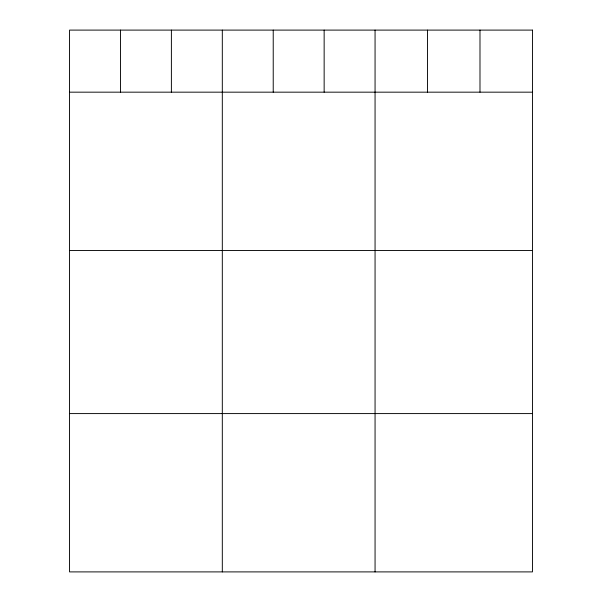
<?xml version="1.0" encoding="UTF-8"?>
<svg xmlns="http://www.w3.org/2000/svg" width="602" height="602" viewBox="0 0 602 602"><rect width="100%" height="100%" fill="white"/><g stroke="black" fill="none" stroke-linecap="round" stroke-linejoin="round"><path stroke-width="0.9" d="M69.554 92.166L532.446 92.166M69.554 250.477L532.446 250.477M69.554 413.589L532.446 413.589M479.99 30.1L479.99 92.166M427.525 30.1L427.525 92.166M375.061 30.1L375.061 571.9M324.147 30.1L324.147 92.166M273.225 30.1L273.225 92.166M222.311 30.1L222.311 571.9M171.389 30.1L171.389 92.166M120.468 30.1L120.468 92.166M532.446 30.1L69.554 30.1L69.554 571.9L532.446 571.9L532.446 30.1"/></g></svg>
